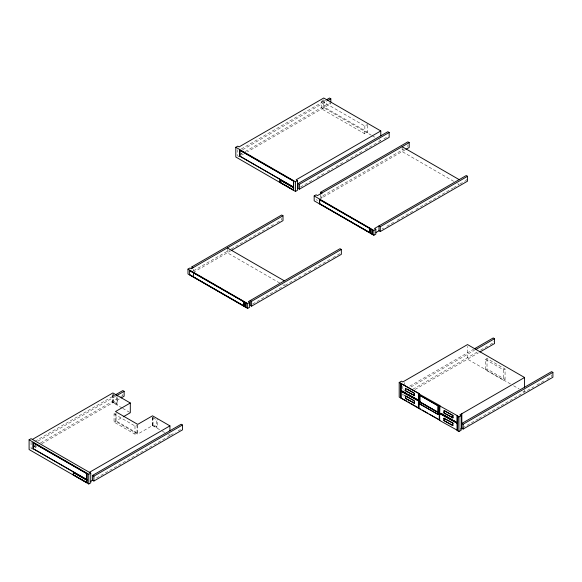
<?xml version="1.0" encoding="UTF-8"?>
<svg xmlns="http://www.w3.org/2000/svg" width="582" height="582" viewBox="0 0 582 582"><rect width="100%" height="100%" fill="white"/><g stroke="black" fill="none" stroke-linecap="round" stroke-linejoin="round"><path stroke-width="0.44" stroke-dasharray="2.91 2.18" d="M367.678 125.232L367.678 132.194L364.849 133.831L321.781 108.965L321.781 101.137L324.611 99.5M241.326 148.948L325.571 100.315M242.643 149.712L326.895 101.064M239.755 154.725L242.112 153.364M245.262 151.546L329.507 102.905L330.823 103.669L247.372 151.851M241.857 155.03L243.436 154.121M321.781 108.965L324.611 107.335L367.678 132.194M321.781 101.137L364.849 126.003L367.678 124.366M300.458 187.048L313.851 179.321M317.001 177.503L324.087 173.407M327.237 171.588L332.744 168.409M335.894 166.59L342.98 162.494M346.13 160.676L361.88 151.582M365.03 149.763L380.781 140.677L380.781 139.054M383.924 138.858L387.852 136.588M320.631 194.657L320.631 197.094L403.959 148.985M193.508 270.79L230.516 249.423M231.301 248.972L273.816 224.426M276.967 222.608L281.688 219.88L281.688 218.257M318.965 199.575L405.276 149.749M193.253 272.456L230.472 250.973M382.127 228.959L383.698 228.057M386.841 226.238L393.912 222.157M397.062 220.338L412.784 211.259M415.926 209.447L423.783 204.908M424.569 204.457L452.869 188.117M453.654 187.659L459.162 184.487L457.598 183.585M459.947 184.028L463.876 181.766M464.662 181.308L466.233 180.398L466.233 177.968M252.603 304.044L282.037 287.05M285.151 285.253L300.829 276.195M303.964 274.391L311.021 270.31M314.164 268.506L332.198 258.088M332.977 257.637L340.034 253.563L340.034 251.941M35.022 441.251L114.188 395.549M37.895 441.112L115.898 396.08M34.236 444.954L34.236 446.576L35.808 445.667M40.507 442.953L120.459 396.793M121.238 396.342L122.809 395.44L122.809 393.818M112.697 394.487L112.697 402.242L113.425 401.82L117.571 404.214L117.571 396.466M34.236 446.576L35.553 447.332L37.117 446.43M41.802 443.724L120.387 398.357M112.697 402.242L116.851 404.636L117.571 404.214M137.032 424.809L137.032 433.023L134.988 434.201L114.05 422.11L114.05 413.897L115.411 413.111M114.05 422.11L122.511 417.229M114.05 413.897L134.988 425.988L136.348 425.202M152.324 417.367L152.324 425.115L153.051 424.7L157.198 427.093L157.198 419.346M115.491 413.315L115.491 421.281L137.708 434.107L152.528 425.551L161.607 430.796M152.324 425.115L156.471 427.508L157.198 427.093M96.488 478.004L169.151 436.049M170.679 435.169L175.167 432.579M178.157 430.847L180.405 429.552M409.779 386.128L473.552 349.309M411.074 386.899L474.476 350.291M412.929 389.176L477.495 351.899M480.637 350.08L489.302 345.082M490.088 344.624L493.238 342.805L493.238 341.183M414.995 389.503L478.339 352.932M485.504 359.45L487.018 358.577L505.067 368.995L505.067 379.413L503.546 380.286L485.504 369.868L485.504 359.45L503.546 369.868L505.067 368.995M485.504 369.868L487.018 368.995L505.067 379.413M462.61 427.865L478.295 418.807M479.081 418.356L523.771 392.552M522.992 391.199L524.557 392.101L533.825 386.746M536.91 384.964L543.864 380.955M546.949 379.166L551.583 376.496L551.583 374.873M453.691 181.329L402.133 151.56L402.133 146.693M371.403 135.264L323.752 107.75L323.752 99.638M372.189 135.715L375.31 137.519M379.217 139.775L380.781 140.677M320.631 197.094L321.948 197.851L321.948 192.984M316.157 199.677L317.474 200.441M239.093 156.623L237.776 155.867L237.776 149.676M510.494 383.982L467.528 359.174L467.528 346.341M513.622 385.786L519.086 388.943M279.68 282.998L227.336 252.777L227.336 247.917M282.801 284.802L284.365 285.704L284.365 284.081M403.479 389.765L404.796 390.522M403.479 394.632L404.796 395.389L402.824 396.531L402.824 393.956M113.388 394.887L115.469 396.087M153.015 417.767L156.471 419.76L156.471 427.508M121.98 407.917L112.901 402.679L112.901 393.752M122.737 408.353L130.31 412.725M162.363 431.233L164.633 432.542M168.416 434.725L169.929 435.598L169.929 433.976M137.032 433.023L116.087 420.932L116.087 413.54M32.396 449.159L31.079 448.395L31.079 442.204M524.557 389.664L524.557 392.101M503.546 369.868L503.546 380.286M487.018 358.577L487.018 368.995M407.887 145.093L407.887 146.715M404.796 382.556L404.796 386.099M402.824 386.222L402.824 388.798M364.849 126.003L364.849 133.831M324.611 100.373L324.611 107.335M241.072 153.051L241.072 154.674M193.253 269.211L193.253 270.834M153.051 416.945L153.051 424.7M152.528 417.592L152.528 425.551M137.708 425.26L137.708 434.107M134.988 425.988L134.988 434.201M116.851 396.88L116.851 404.636M113.425 394.072L113.425 401.82M35.553 444.903L35.553 447.332"/><path stroke-width="0.87" d="M380.781 130.943L296.122 179.816L297.438 180.58L297.438 190.314L295.467 191.449L235.805 157.009L235.805 147.275L237.776 146.133L239.093 146.897L323.752 98.016L380.781 130.943L380.781 135.81M326.364 99.857L329.507 98.038L330.823 98.802L330.823 102.046M239.777 150.2L293.714 181.184L293.583 187.193L239.777 156.129L239.777 150.2L293.714 181.184M327.681 100.613L330.823 98.802M239.777 156.129L293.714 187.12M280.015 179.962L293.714 187.717L293.583 190.147L280.015 182.319L280.015 179.962L293.714 187.717M280.015 182.319L293.714 190.074M235.805 147.275L295.467 181.722L297.438 180.58M298.1 183.541L387.852 131.721L389.169 132.485L389.169 137.352L299.417 189.172L298.1 188.408L298.1 183.541L299.417 184.305L389.169 132.485M375.994 232.502L378.977 230.778L380.293 231.534L467.55 181.162L467.55 176.295L466.233 175.531L374.502 228.493L375.819 229.257L375.819 234.124L373.84 235.266L314.178 200.819L314.178 195.952L316.157 194.81L317.474 195.574L409.204 142.612L409.204 147.479L406.061 149.29M320.631 193.85L320.631 192.227L407.887 141.848L409.204 142.612M341.35 249.46L251.599 301.28L250.282 300.516L250.282 305.383L251.599 306.147L341.35 254.327L341.35 249.46L340.034 248.696L248.303 301.658L249.62 302.414L249.62 307.281L247.648 308.424L187.986 273.977L187.986 269.11L189.958 267.975L191.274 268.731L283.005 215.769L283.005 220.636L231.258 250.515M191.936 268.455L191.936 266.832L281.688 215.013L283.005 215.769M319.562 199.59L369.868 228.479L369.737 232.662L319.562 203.693L319.562 199.59L369.868 228.479M319.562 203.693L369.868 232.589M189.608 270.579L243.676 301.643L243.545 305.826L189.608 274.689L189.608 270.579L243.676 301.643M370.334 228.901L372.174 229.81L372.043 233.993L370.334 233.004L370.334 228.901L372.174 229.81M244.134 302.065L245.975 302.975L245.844 307.158L244.134 306.168L244.134 302.065L245.975 302.975M314.178 195.952L373.84 230.399L375.819 229.257M378.977 230.778L378.977 225.911L380.293 226.667L467.55 176.295M187.986 269.11L247.648 303.557L249.62 302.414M370.334 233.004L372.174 233.92M244.134 306.168L245.975 307.078M29.1 439.803L31.079 438.668L90.741 473.108L90.741 482.842L88.762 483.984L29.1 449.537L29.1 439.803L88.762 474.25L90.741 473.108M32.396 439.425L112.901 392.945L130.31 402.991L130.31 412.725L123.289 416.777M114.967 395.098L122.809 390.573L124.126 391.33L124.126 396.197L121.129 397.928M33.079 442.735L87.009 473.719L86.878 479.728L33.079 448.664L33.079 442.735L87.009 473.719M116.64 395.651L124.126 391.33M33.079 448.664L87.009 479.648M130.31 402.991L115.491 411.547L137.708 424.373L152.528 415.817L169.929 425.871L169.929 430.731M73.31 472.489L87.009 480.245L86.878 482.682L73.31 474.847L73.31 472.489L87.009 480.245M73.31 474.847L87.009 482.602M89.417 472.351L169.929 425.871M92.582 480.259L92.582 475.392L181.155 424.256L182.472 425.013L182.472 429.88L93.898 481.016L92.582 480.259L90.683 481.35M92.582 475.392L93.898 476.149L182.472 425.013M406.658 401.027L399.201 397.099L399.201 382.498L401.507 381.166L402.824 381.93L467.528 344.573L524.557 377.5L524.557 387.234M399.201 382.498L419.127 393.628L418.8 408.418L419.127 393.628M401.042 383.567L418.734 393.396L418.734 400.394L401.042 390.558L401.376 383.378M401.042 390.558L406.658 393.417M401.042 391.169L418.734 401.005L418.407 408.186L401.042 398.168L401.042 391.169L418.734 401.005M474.345 348.851L493.238 337.946L494.555 338.702L494.555 343.569L479.881 352.037M476.025 349.404L494.555 338.702M405.385 390.711L414.471 395.578L414.471 393.294L405.385 388.427L405.385 390.711L414.471 395.578M405.385 398.314L414.471 403.181L414.471 400.896L405.385 396.029L405.385 398.314L414.471 403.181M419.738 395.273L438.195 405.778L438.064 412.391L438.064 405.85L419.738 395.273L419.738 401.806L438.195 412.543L438.195 414.522L419.738 404.017L419.869 401.958L419.869 403.937L438.195 414.522M419.738 401.806L438.195 412.311M418.8 393.818L439.992 405.669L439.657 412.856L457.35 422.685L457.35 415.694L439.657 405.858M419.738 402.038L438.195 412.543M457.35 430.294L439.657 420.459L439.657 413.46L457.35 423.296L457.612 430.745L457.874 415.999L457.35 415.694M453.007 415.541L443.921 410.674L443.921 412.958L453.007 417.825L453.007 415.541L444.248 410.485L444.248 412.769M418.8 408.418L439.992 420.269L439.657 420.459M443.921 418.283L453.007 423.15L452.68 425.617L443.921 420.56L443.921 418.283L453.007 423.15M443.921 420.56L453.007 425.427M443.921 412.958L453.007 417.825M524.557 377.5L459.853 414.857L461.17 415.613L461.17 430.214L458.929 431.509L457.612 430.745M457.612 416.145L458.929 416.908L461.17 415.613M439.657 413.46L457.35 423.296M552.9 372.385L551.583 371.629L461.824 423.449L463.141 424.205L552.9 372.385L552.9 377.252L463.141 429.072L461.824 428.316L460.508 429.072M189.608 274.689L243.676 305.754M402.133 146.693L459.162 179.62M320.631 192.227L321.948 192.984M227.336 247.917L284.365 280.837M407.174 389.082L413.744 392.872M191.936 266.832L193.253 267.589M408.171 394.29L409.677 395.163M411.19 396.036L418.734 400.394M441.498 413.533L449.049 417.891M450.555 418.764L452.069 419.637M453.574 420.51L455.088 421.383M413.744 400.474L405.712 395.84L405.712 398.124M408.171 401.9L409.677 402.766M411.19 403.639L420.706 409.131M422.277 410.041L427.785 413.227M429.363 414.129L438.806 419.586M463.141 424.205L463.141 429.072M461.824 413.715L461.824 428.316M458.929 416.908L458.929 431.509M457.023 415.883L457.023 422.874M457.023 423.485L457.023 430.484M452.68 415.73L452.68 418.014M452.68 423.34L452.68 425.617M444.248 418.087L444.248 420.371M439.264 405.632L439.264 420.233M438.064 412.616L438.064 414.595M419.869 395.193L419.869 401.733M418.407 393.585L418.407 400.583M418.407 401.194L418.407 408.186M414.144 393.483L414.144 395.767M414.144 401.085L414.144 403.37M405.712 388.238L405.712 390.522M400.845 383.072L400.845 397.673M400.518 383.262L400.518 397.862M380.293 226.667L380.293 231.534M373.84 230.399L373.84 235.266M372.043 229.89L372.043 233.993M370.465 228.828L370.465 232.931M369.737 228.559L369.737 232.662M319.693 199.51L319.693 203.62M299.417 184.305L299.417 189.172M295.467 181.722L295.467 191.449M293.583 181.264L293.583 187.193M293.583 187.79L293.583 190.147M280.146 179.882L280.146 182.239M251.599 301.28L251.599 306.147M247.648 303.557L247.648 308.424M245.844 303.047L245.844 307.158M244.265 301.985L244.265 306.096M243.545 301.723L243.545 305.826M239.908 150.127L239.908 156.056M193.493 272.674L193.493 276.777M93.898 476.149L93.898 481.016M88.762 474.25L88.762 483.984M86.878 473.792L86.878 479.728M86.878 480.325L86.878 482.682M73.441 472.417L73.441 474.774M33.21 442.655L33.21 448.584"/></g></svg>
